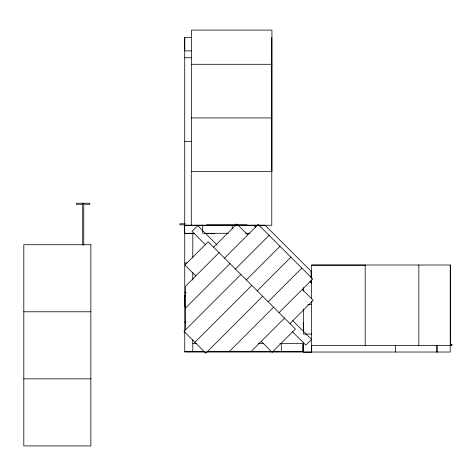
<?xml version="1.0" encoding="UTF-8"?>
<svg xmlns="http://www.w3.org/2000/svg" width="476" height="476" viewBox="0 0 476 476"><rect width="100%" height="100%" fill="white"/><g stroke="black" fill="none" stroke-linecap="round" stroke-linejoin="round"><path stroke-width="0.71" d="M213.611 247.222L236.846 223.988L247.752 234.894M219.067 252.673L185.646 286.094L185.646 329.725M224.517 258.129L258.188 224.458L312.72 278.995L279.055 312.661M185.646 307.907L229.973 263.585M235.424 269.035L269.095 235.364M240.88 274.491L183.974 331.397L205.787 353.21L262.692 296.304M246.33 279.942L280.001 246.27M194.88 342.303L251.786 285.398M257.236 290.848L290.907 257.183M268.143 301.754L301.814 268.089M229.271 351.538L273.599 307.21M251.084 351.538L284.505 318.117M289.961 323.573L313.196 300.332L302.29 289.426M451.284 344.404C452.724 343.613 451.998 346.326 451.147 344.922M303.194 345.32L303.194 352.026L184.753 352.026L184.718 37.461L191.447 37.461M191.81 50.878L184.718 50.878L184.718 37.461M184.753 57.751L191.81 57.751M191.459 64.29L271.939 64.29M191.459 117.941L271.939 117.941M184.753 141.58L191.81 141.58M82.717 203.615L83.699 203.615M185.063 223.768L179.892 223.768L179.892 224.839L184.968 224.839M184.617 225.267L236.251 225.267M237.726 225.267L265.09 225.267M254.154 225.713L257.004 225.713M258.426 225.713L265.537 225.713M194.595 233.288L184.617 233.288L184.617 225.243L271.772 225.243L271.772 37.461M228.528 233.288L202.711 233.288L202.711 225.243M245.497 233.288L249.924 233.288M184.753 233.454L194.357 233.454M205.424 233.454L214.277 233.454M184.753 233.502L192.798 233.502L192.798 257.849M184.753 263.014L186.949 263.014M311.536 265.174L365.187 265.174M184.753 292.52L186.217 292.52M307.877 304.58L311.536 304.58M23.8 311.786L90.862 311.786M184.753 322.026L186.217 322.026M311.536 334.092L303.486 334.092L303.486 309.007M192.798 343.488L196.558 343.488M258.456 343.488L263.686 343.488M279.852 343.488L302.784 343.488L302.784 351.538L206.816 351.538M365.187 345.487L450.355 345.487L450.355 265.007L311.536 265.007L311.536 278.466M311.536 345.653L365.187 345.653L365.187 265.007M184.753 351.538L204.668 351.538M23.8 378.848L90.862 378.848M265.055 225.243L311.536 271.725M253.678 225.243L255.725 227.284M311.536 283.125L310.025 281.613L311.06 282.619L311.06 280.489M217.044 244.961L197.724 225.648L192.036 231.336L205.608 244.908M292.74 320.663L311.536 339.453L305.848 345.148L292.27 331.576M195.826 275.913L184.92 265.007L208.155 241.766L295.412 329.023L272.177 352.258L261.27 341.351M185.664 296.161L184.623 295.12L184.623 306.502L185.67 307.55M451.599 344.826L451.659 345.284M451.664 344.243L451.664 345.32M450.225 265.007L450.225 352.026L303.652 352.038L303.652 342.446M437.117 345.683L437.117 352.038M436.813 345.338L436.813 352.026M418.838 265.007L418.838 345.487M395.532 345.683L395.532 352.038M311.703 345.397L311.703 352.038M311.536 279.852L311.536 298.672M311.536 301.29L311.536 352.192L303.486 352.192L303.486 342.214M311.06 271.243L311.06 277.645M303.652 322.532L303.652 331.385M303.486 287.617L303.486 291.306M281.322 343.488L281.322 351.538M246.955 225.243L246.955 224.839L206.715 224.839L206.715 225.243M232.217 225.243L232.217 228.902M192.798 272.599L192.798 279.977M192.798 339.733L192.798 351.538M191.459 171.592L191.459 30.089L271.939 30.089L271.939 171.592L191.292 171.592L191.292 225.243M83.776 245.086L83.776 204.287L89.803 204.287L89.803 203.216L76.392 203.216L76.392 204.287L82.699 204.287L82.699 245.086M90.862 244.724L23.8 244.724L23.8 445.911L90.862 445.911L90.862 244.724"/></g></svg>
